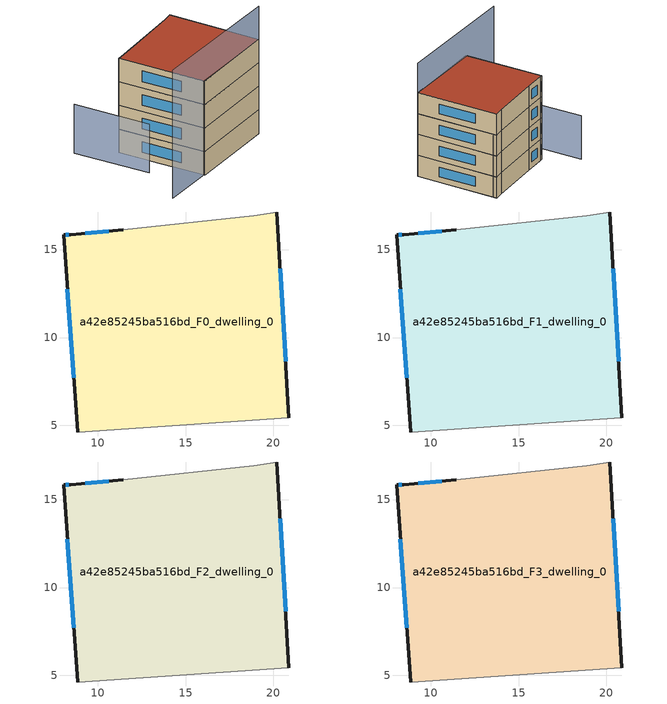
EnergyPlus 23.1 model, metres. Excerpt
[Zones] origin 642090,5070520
a42e85245ba516bd_F0_dwelling_0
 floor ground (EU_floor_Construction): 20.88,5.43 20.18,17.14 18.88,16.94 11.47,16.14 8.47,15.84 8.07,15.84 8.87,4.63 z0
 wall outside (EU_wall_Construction): 20.18,17.14 20.88,5.43 / 8.87,4.63 8.07,15.84 8.47,15.84 11.47,16.14 z0:3
 wall adiabatic (EU_wall_Construction): 20.88,5.43 8.87,4.63 / 11.47,16.14 18.88,16.94 20.18,17.14 z0:3
 window (EU_Window_Construction): 20.37,13.91 20.68,8.65 / 8.65,7.71 8.29,12.75 / 8.18,15.84 8.36,15.84 / 9.3,15.92 10.65,16.05 z0.83:2.17
a42e85245ba516bd_F1_dwelling_0
 floor to a42e85245ba516bd_F0_dwelling_0 (EU_floor_Construction): 20.88,5.43 20.18,17.14 18.88,16.94 11.47,16.14 8.47,15.84 8.07,15.84 8.87,4.63 z3
 wall outside (EU_wall_Construction): 20.18,17.14 20.88,5.43 / 8.87,4.63 8.07,15.84 8.47,15.84 11.47,16.14 z3:6
 wall adiabatic (EU_wall_Construction): 20.88,5.43 8.87,4.63 / 11.47,16.14 18.88,16.94 20.18,17.14 z3:6
 window (EU_Window_Construction): 20.37,13.91 20.68,8.65 / 8.65,7.71 8.29,12.75 / 8.18,15.84 8.36,15.84 / 9.3,15.92 10.65,16.05 z3.83:5.17
a42e85245ba516bd_F2_dwelling_0
 floor to a42e85245ba516bd_F1_dwelling_0 (EU_floor_Construction): 20.88,5.43 20.18,17.14 18.88,16.94 11.47,16.14 8.47,15.84 8.07,15.84 8.87,4.63 z6
 wall outside (EU_wall_Construction): 20.18,17.14 20.88,5.43 / 8.87,4.63 8.07,15.84 8.47,15.84 11.47,16.14 z6:9
 wall adiabatic (EU_wall_Construction): 20.88,5.43 8.87,4.63 / 11.47,16.14 18.88,16.94 20.18,17.14 z6:9
 window (EU_Window_Construction): 20.37,13.91 20.68,8.65 / 8.65,7.71 8.29,12.75 / 8.18,15.84 8.36,15.84 / 9.3,15.92 10.65,16.05 z6.83:8.17
a42e85245ba516bd_F3_dwelling_0
 floor to a42e85245ba516bd_F2_dwelling_0 (EU_floor_Construction): 20.88,5.43 20.18,17.14 18.88,16.94 11.47,16.14 8.47,15.84 8.07,15.84 8.87,4.63 z9
 wall outside (EU_wall_Construction): 20.18,17.14 20.88,5.43 / 8.87,4.63 8.07,15.84 8.47,15.84 11.47,16.14 z9:12
 wall adiabatic (EU_wall_Construction): 20.88,5.43 8.87,4.63 / 11.47,16.14 18.88,16.94 20.18,17.14 z9:12
 window (EU_Window_Construction): 20.37,13.91 20.68,8.65 / 8.65,7.71 8.29,12.75 / 8.18,15.84 8.36,15.84 / 9.3,15.92 10.65,16.05 z9.83:11.17
 roof outside (EU_roof_Construction): 20.18,17.14 20.88,5.43 8.87,4.63 8.07,15.84 8.47,15.84 11.47,16.14 18.88,16.94 z12
shading: 2.25,4.46 20.88,5.43 z0:16.2; 5.16,19.93 5.86,10.18 z0:6.2; 20.21,16.62 11.46,16.14 z0:8.9
[Building]
EU S2 Campaign: North Axis=0; Terrain=City; Solar Distribution=FullExterior
[Site:Location]
Lyon-Bron: Latitude=45.75; Longitude=5; Time Zone=1; Elevation=198
[SizingPeriod:WeatherFileDays]
AnnualSizingPeriod: Begin Month=1; Begin Day of Month=1; End Month=12; End Day of Month=31; Day of Week for Start Day=Monday; Use Weather File Daylight Saving Period=No; Use Weather File Rain and Snow Indicators=No
[MATERIAL]
EU_InternalMass_Material: Roughness=MediumRough; Thickness=0.1; Conductivity=1; Density=1800; Specific Heat=900; Thermal Absorptance=0.9; Solar Absorptance=0.7; Visible Absorptance=0.7
[MATERIAL:NOMASS] Roughness=MediumRough; Thermal Absorptance=0.9; Solar Absorptance=0.7; Visible Absorptance=0.7
Name | Thermal Resistance
EU_wall_NoMass | 0.87146
EU_roof_NoMass | 0.842276
EU_floor_NoMass | 0.496999
[WINDOWMATERIAL:SIMPLEGLAZINGSYSTEM]
EU_Window_SimpleGlazing: UFactor=2.2525; Solar Heat Gain Coefficient=0.76; Visible Transmittance=0.76
[CONSTRUCTION]
EU_wall_Construction: EU_wall_NoMass
EU_roof_Construction: EU_roof_NoMass
EU_floor_Construction: EU_floor_NoMass
EU_InternalMass_Construction: EU_InternalMass_Material
EU_Window_Construction: EU_Window_SimpleGlazing
[ZONE] Type=1; Multiplier=1; Ceiling Height=autocalculate; Floor Area=autocalculate; Part of Total Floor Area=Yes
Name | Volume
a42e85245ba516bd_F0_dwelling_0 | 414.828
a42e85245ba516bd_F1_dwelling_0; a42e85245ba516bd_F2_dwelling_0 | 414.827
a42e85245ba516bd_F3_dwelling_0 | 829.654
[INTERNALMASS] Construction=EU_InternalMass_Construction; Surface Area=138.276
Name | Zone or ZoneList
a42e85245ba516bd_F0_dwelling_0_EU_InternalMass | a42e85245ba516bd_F0_dwelling_0
a42e85245ba516bd_F1_dwelling_0_EU_InternalMass | a42e85245ba516bd_F1_dwelling_0
a42e85245ba516bd_F2_dwelling_0_EU_InternalMass | a42e85245ba516bd_F2_dwelling_0
a42e85245ba516bd_F3_dwelling_0_EU_InternalMass | a42e85245ba516bd_F3_dwelling_0
[OTHEREQUIPMENT] Fuel Type=Electricity; Design Level Calculation Method=Watts/Area; Power per Zone Floor Area=1; Fraction Latent=0; Fraction Radiant=0; Fraction Lost=0; Carbon Dioxide Generation Rate=0; EndUse Subcategory=EU_Step8_InternalGains
Name | Zone or ZoneList or Space or SpaceList | Schedule
EU_Step8_InternalGain_a42e85245ba516bd_F0_dwelling_0_f000 | a42e85245ba516bd_F0_dwelling_0 | EU_Step8_GainSchedule_a42e85245ba516bd_F0_dwelling_0_f000
EU_Step8_InternalGain_a42e85245ba516bd_F1_dwelling_0_f000 | a42e85245ba516bd_F1_dwelling_0 | EU_Step8_GainSchedule_a42e85245ba516bd_F1_dwelling_0_f000
EU_Step8_InternalGain_a42e85245ba516bd_F2_dwelling_0_f000 | a42e85245ba516bd_F2_dwelling_0 | EU_Step8_GainSchedule_a42e85245ba516bd_F2_dwelling_0_f000
EU_Step8_InternalGain_a42e85245ba516bd_F3_dwelling_0_f000 | a42e85245ba516bd_F3_dwelling_0 | EU_Step8_GainSchedule_a42e85245ba516bd_F3_dwelling_0_f000
[ZONEVENTILATION:DESIGNFLOWRATE] Schedule=EU_AlwaysOn; Design Flow Rate Calculation Method=AirChanges/Hour; Air Changes per Hour=0.425; Ventilation Type=Natural; Fan Pressure Rise=0; Fan Total Efficiency=1; Constant Term Coefficient=1; Temperature Term Coefficient=0; Velocity Term Coefficient=0; Velocity Squared Term Coefficient=0; Minimum Indoor Temperature=-100; Maximum Indoor Temperature=100; Delta Temperature=-100; Minimum Outdoor Temperature=-100; Maximum Outdoor Temperature=100; Maximum Wind Speed=40
Name | Zone or ZoneList or Space or SpaceList
EU_ConstantAir_a42e85245ba516bd_F0_dwelling_0 | a42e85245ba516bd_F0_dwelling_0
EU_ConstantAir_a42e85245ba516bd_F1_dwelling_0 | a42e85245ba516bd_F1_dwelling_0
EU_ConstantAir_a42e85245ba516bd_F2_dwelling_0 | a42e85245ba516bd_F2_dwelling_0
EU_ConstantAir_a42e85245ba516bd_F3_dwelling_0 | a42e85245ba516bd_F3_dwelling_0
[HVACTEMPLATE:THERMOSTAT] Constant Heating Setpoint=20; Constant Cooling Setpoint=50
EU_HeatOnly_a42e85245ba516bd_F0_dwelling_0; EU_HeatOnly_a42e85245ba516bd_F1_dwelling_0; EU_HeatOnly_a42e85245ba516bd_F2_dwelling_0; EU_HeatOnly_a42e85245ba516bd_F3_dwelling_0
[HVACTEMPLATE:ZONE:IDEALLOADSAIRSYSTEM] System Availability Schedule=EU_AlwaysOn; Maximum Heating Supply Air Temperature=50; Minimum Cooling Supply Air Temperature=13; Maximum Heating Supply Air Humidity Ratio=0.0156; Minimum Cooling Supply Air Humidity Ratio=0.0077; Heating Limit=NoLimit; Cooling Limit=NoLimit; Heating Availability Schedule=EU_AlwaysOn; Cooling Availability Schedule=EU_CoolingOff; Dehumidification Control Type=ConstantSensibleHeatRatio; Cooling Sensible Heat Ratio=0.7; Dehumidification Setpoint=60; Humidification Control Type=None; Humidification Setpoint=30; Outdoor Air Method=None; Outdoor Air Flow Rate per Person=0.00944; Outdoor Air Flow Rate per Zone Floor Area=0; Outdoor Air Flow Rate per Zone=0; Demand Controlled Ventilation Type=None; Outdoor Air Economizer Type=NoEconomizer; Heat Recovery Type=None; Sensible Heat Recovery Effectiveness=0.7; Latent Heat Recovery Effectiveness=0.65
Name | Template Thermostat
a42e85245ba516bd_F0_dwelling_0 | EU_HeatOnly_a42e85245ba516bd_F0_dwelling_0
a42e85245ba516bd_F1_dwelling_0 | EU_HeatOnly_a42e85245ba516bd_F1_dwelling_0
a42e85245ba516bd_F2_dwelling_0 | EU_HeatOnly_a42e85245ba516bd_F2_dwelling_0
a42e85245ba516bd_F3_dwelling_0 | EU_HeatOnly_a42e85245ba516bd_F3_dwelling_0
[SIZING:ZONE] Zone Cooling Design Supply Air Temperature Input Method=SupplyAirTemperature; Zone Cooling Design Supply Air Temperature=13; Zone Heating Design Supply Air Temperature Input Method=SupplyAirTemperature; Zone Heating Design Supply Air Temperature=50; Zone Cooling Design Supply Air Humidity Ratio=0.008; Zone Heating Design Supply Air Humidity Ratio=0.008; Cooling Design Air Flow Method=DesignDay; Cooling Design Air Flow Rate=0; Cooling Minimum Air Flow per Zone Floor Area=0.000762; Cooling Minimum Air Flow=0; Cooling Minimum Air Flow Fraction=0.2; Heating Design Air Flow Method=DesignDay; Heating Design Air Flow Rate=0; Heating Maximum Air Flow per Zone Floor Area=0.002032; Heating Maximum Air Flow=0.141576; Heating Maximum Air Flow Fraction=0.3; Account for Dedicated Outdoor Air System=No; Dedicated Outdoor Air System Control Strategy=NeutralSupplyAir; Dedicated Outdoor Air Low Setpoint Temperature for Design=autosize; Dedicated Outdoor Air High Setpoint Temperature for Design=autosize; Zone Load Sizing Method=Sensible Load Only No Latent Load; Zone Latent Cooling Design Supply Air Humidity Ratio Input Method=HumidityRatioDifference; Zone Cooling Design Supply Air Humidity Ratio Difference=0.005; Zone Latent Heating Design Supply Air Humidity Ratio Input Method=HumidityRatioDifference; Zone Humidification Design Supply Air Humidity Ratio Difference=0.005
a42e85245ba516bd_F0_dwelling_0; a42e85245ba516bd_F1_dwelling_0; a42e85245ba516bd_F2_dwelling_0; a42e85245ba516bd_F3_dwelling_0
[SCHEDULE:CONSTANT]
Name | Hourly Value
EU_AlwaysOn | 1
EU_CoolingOff | 0
[SCHEDULE:FILE] Column Number=1; Rows to Skip at Top=0; Number of Hours of Data=8760; Column Separator=Comma; Interpolate to Timestep=No; Minutes per Item=60; Adjust Schedule for Daylight Savings=Yes
Name | File
EU_Step8_GainSchedule_a42e85245ba516bd_F0_dwelling_0_f000 | ../../schedules/a42e85245ba516bd/a42e85245ba516bd_F0_dwelling_0_f000_gain.csv
EU_Step8_GainSchedule_a42e85245ba516bd_F1_dwelling_0_f000 | ../../schedules/a42e85245ba516bd/a42e85245ba516bd_F1_dwelling_0_f000_gain.csv
EU_Step8_GainSchedule_a42e85245ba516bd_F2_dwelling_0_f000 | ../../schedules/a42e85245ba516bd/a42e85245ba516bd_F2_dwelling_0_f000_gain.csv
EU_Step8_GainSchedule_a42e85245ba516bd_F3_dwelling_0_f000 | ../../schedules/a42e85245ba516bd/a42e85245ba516bd_F3_dwelling_0_f000_gain.csv
